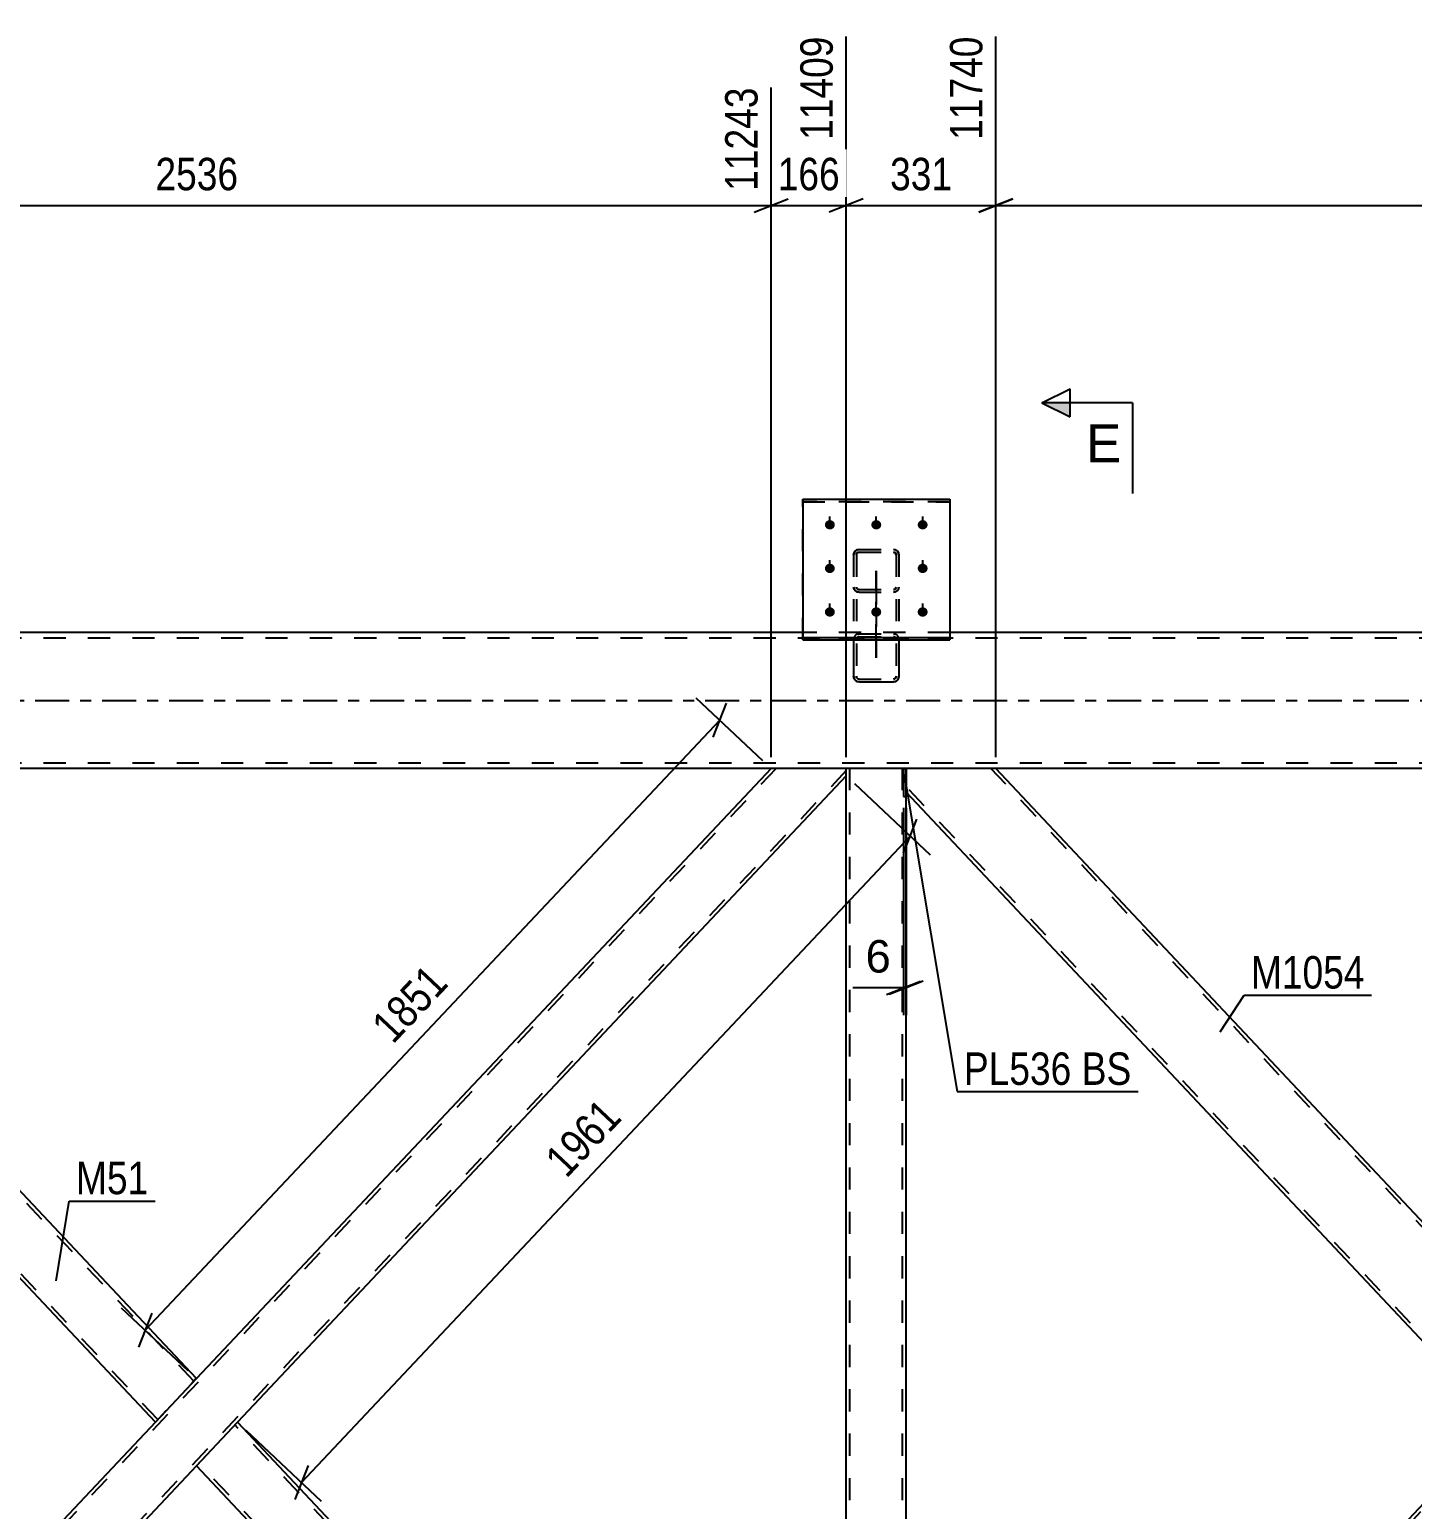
# Model space of a CAD drawing. Header units: millimetres. Extents: x 0 to 1189, y 0 to 841.
# Drawn here: x 499.9 to 622, y 537.7 to 668.5 of the extents above; entities that cross this region are included whole.
import ezdxf

# ---------------------------------------------------------------- set-up
doc = ezdxf.new("R2010")
doc.units = ezdxf.units.MM
doc.linetypes.add('DXK_LINE_DOT2', pattern=[3.9198, 1.9599, -1.9599])
doc.linetypes.add('DXK_LINE_DOT3', pattern=[5.9187, 2.979, -0.9799, 0.9799, -0.9799])
doc.styles.add('Arial', font='ARIAL.TTF', dxfattribs={"height": 0.2})
doc.styles.add('Arial Narrow', font='ARIALN.TTF', dxfattribs={"height": 0.2})

# ---------------------------------------------------------------- blocks, each defined once
blk = doc.blocks.new('Bolt-717048542-1644 - 1640')
at = {"color": 1, "linetype": 'DXK_LINE_DOT2'}
for p, q in [((570.57, 624.31), (570.57, 625.45)), ((574.67, 624.31), (574.67, 625.45)), ((578.77, 624.31), (578.77, 625.45)), ((570.57, 620.46), (570.57, 621.59)), ((578.77, 620.46), (578.77, 621.59)), ((570.57, 616.6), (570.57, 617.74)), ((574.67, 616.6), (574.67, 617.74)), ((578.77, 616.6), (578.77, 617.74))]:
    blk.add_line(p, q, dxfattribs=at)
blk = doc.blocks.new('Part-717048542-1719 - 1640')
at = {"color": 7, "linetype": 'DXK_LINE_DOT2'}
for p, q in [((577.07, 603.18), (577.31, 603.18)), ((577.07, 603.18), (577.07, 600.7)), ((577.31, 603.18), (577.31, 600.7)), ((577.07, 600.7), (577.31, 600.7))]:
    blk.add_line(p, q, dxfattribs=at)
blk = doc.blocks.new('Part-717048542-1724 - 1640')
at = {"color": 2, "linetype": 'Continuous'}
for p, q in [((577.31, 603.18), (577.07, 603.18)), ((577.07, 603.18), (577.07, 600.7)), ((577.31, 600.7), (577.31, 603.18)), ((577.07, 600.7), (577.31, 600.7))]:
    blk.add_line(p, q, dxfattribs=at)
blk = doc.blocks.new('Part-717048542-1833 - 1640')
at = {"color": 7, "linetype": 'DXK_LINE_DOT2'}
for p, q in [((706.9, 614.7), (115.66, 614.7)), ((581.17, 615.18), (568.17, 615.18)), ((706.9, 603.66), (115.66, 603.66)), ((585.22, 603.18), (577.07, 603.18))]:
    blk.add_line(p, q, dxfattribs=at)
at = {"color": 2, "linetype": 'Continuous'}
for p, q in [((568.17, 615.18), (341.17, 615.18)), ((706.9, 615.18), (581.17, 615.18)), ((577.07, 603.18), (115.66, 603.18)), ((684.09, 603.18), (585.22, 603.18))]:
    blk.add_line(p, q, dxfattribs=at)
at = {"color": 7, "linetype": 'DXK_LINE_DOT3'}
blk.add_line((115.66, 609.18), (706.9, 609.18), dxfattribs=at)
blk = doc.blocks.new('Part-717048542-2083 - 1640')
at = {"color": 7, "linetype": 'DXK_LINE_DOT2'}
for p, q in [((684.51, 603.18), (577.3, 489.17)), ((684.07, 603.18), (684.09, 603.18)), ((684.09, 603.18), (684.07, 603.18)), ((692.02, 603.18), (692.02, 601.11)), ((692.02, 601.58), (584.8, 487.58)), ((634.66, 550.63), (629.71, 545.38)), ((639.6, 545.38), (634.66, 540.12)), ((577.3, 487.58), (577.3, 489.64)), ((581.17, 487.58), (577.3, 487.58)), ((585.24, 487.58), (585.22, 487.58)), ((585.24, 487.58), (585.22, 487.58))]:
    blk.add_line(p, q, dxfattribs=at)
at = {"color": 2, "linetype": 'Continuous'}
for p, q in [((684.07, 603.18), (634.66, 550.63)), ((692.02, 603.18), (684.09, 603.18)), ((692.02, 601.11), (639.6, 545.38)), ((629.71, 545.38), (577.3, 489.64)), ((634.66, 540.12), (585.24, 487.58)), ((584.36, 487.58), (581.17, 487.58)), ((585.22, 487.58), (584.36, 487.58))]:
    blk.add_line(p, q, dxfattribs=at)
blk = doc.blocks.new('Bolt-717048542-1826 - 1640')
at = {"linetype": 'Continuous'}
for points in [[(570.57, 624.29), (570.47, 624.3), (570.39, 624.33), (570.31, 624.37), (570.24, 624.43), (570.19, 624.5), (570.15, 624.58), (570.13, 624.66), (570.13, 624.75), (570.15, 624.83), (570.19, 624.91), (570.24, 624.98), (570.31, 625.04), (570.39, 625.08), (570.47, 625.11), (570.57, 625.12), (570.66, 625.11), (570.75, 625.08), (570.82, 625.04), (570.89, 624.98), (570.95, 624.91), (570.98, 624.83), (571, 624.75), (571, 624.66), (570.98, 624.58), (570.95, 624.5), (570.89, 624.43), (570.82, 624.37), (570.75, 624.33), (570.66, 624.3)], [(574.67, 624.29), (574.57, 624.3), (574.49, 624.33), (574.41, 624.37), (574.34, 624.43), (574.29, 624.5), (574.25, 624.58), (574.23, 624.66), (574.23, 624.75), (574.25, 624.83), (574.29, 624.91), (574.34, 624.98), (574.41, 625.04), (574.49, 625.08), (574.57, 625.11), (574.67, 625.12), (574.76, 625.11), (574.85, 625.08), (574.92, 625.04), (574.99, 624.98), (575.05, 624.91), (575.08, 624.83), (575.1, 624.75), (575.1, 624.66), (575.08, 624.58), (575.05, 624.5), (574.99, 624.43), (574.92, 624.37), (574.85, 624.33), (574.76, 624.3)], [(578.77, 624.29), (578.67, 624.3), (578.59, 624.33), (578.51, 624.37), (578.44, 624.43), (578.39, 624.5), (578.35, 624.58), (578.33, 624.66), (578.33, 624.75), (578.35, 624.83), (578.39, 624.91), (578.44, 624.98), (578.51, 625.04), (578.59, 625.08), (578.67, 625.11), (578.77, 625.12), (578.86, 625.11), (578.95, 625.08), (579.02, 625.04), (579.09, 624.98), (579.15, 624.91), (579.18, 624.83), (579.2, 624.75), (579.2, 624.66), (579.18, 624.58), (579.15, 624.5), (579.09, 624.43), (579.02, 624.37), (578.95, 624.33), (578.86, 624.3)], [(570.57, 620.44), (570.47, 620.45), (570.39, 620.48), (570.31, 620.52), (570.24, 620.58), (570.19, 620.65), (570.15, 620.73), (570.13, 620.81), (570.13, 620.9), (570.15, 620.98), (570.19, 621.06), (570.24, 621.13), (570.31, 621.19), (570.39, 621.23), (570.47, 621.26), (570.57, 621.27), (570.66, 621.26), (570.75, 621.23), (570.82, 621.19), (570.89, 621.13), (570.95, 621.06), (570.98, 620.98), (571, 620.9), (571, 620.81), (570.98, 620.73), (570.95, 620.65), (570.89, 620.58), (570.82, 620.52), (570.75, 620.48), (570.66, 620.45)], [(578.77, 620.44), (578.67, 620.45), (578.59, 620.48), (578.51, 620.52), (578.44, 620.58), (578.39, 620.65), (578.35, 620.73), (578.33, 620.81), (578.33, 620.9), (578.35, 620.98), (578.39, 621.06), (578.44, 621.13), (578.51, 621.19), (578.59, 621.23), (578.67, 621.26), (578.77, 621.27), (578.86, 621.26), (578.95, 621.23), (579.02, 621.19), (579.09, 621.13), (579.15, 621.06), (579.18, 620.98), (579.2, 620.9), (579.2, 620.81), (579.18, 620.73), (579.15, 620.65), (579.09, 620.58), (579.02, 620.52), (578.95, 620.48), (578.86, 620.45)], [(570.57, 616.59), (570.47, 616.6), (570.39, 616.62), (570.31, 616.67), (570.24, 616.72), (570.19, 616.79), (570.15, 616.87), (570.13, 616.96), (570.13, 617.04), (570.15, 617.13), (570.19, 617.21), (570.24, 617.28), (570.31, 617.34), (570.39, 617.38), (570.47, 617.41), (570.57, 617.42), (570.66, 617.41), (570.75, 617.38), (570.82, 617.34), (570.89, 617.28), (570.95, 617.21), (570.98, 617.13), (571, 617.04), (571, 616.96), (570.98, 616.87), (570.95, 616.79), (570.89, 616.72), (570.82, 616.67), (570.75, 616.62), (570.66, 616.6)], [(574.67, 616.59), (574.57, 616.6), (574.49, 616.62), (574.41, 616.67), (574.34, 616.72), (574.29, 616.79), (574.25, 616.87), (574.23, 616.96), (574.23, 617.04), (574.25, 617.13), (574.29, 617.21), (574.34, 617.28), (574.41, 617.34), (574.49, 617.38), (574.57, 617.41), (574.67, 617.42), (574.76, 617.41), (574.85, 617.38), (574.92, 617.34), (574.99, 617.28), (575.05, 617.21), (575.08, 617.13), (575.1, 617.04), (575.1, 616.96), (575.08, 616.87), (575.05, 616.79), (574.99, 616.72), (574.92, 616.67), (574.85, 616.62), (574.76, 616.6)], [(578.77, 616.59), (578.67, 616.6), (578.59, 616.62), (578.51, 616.67), (578.44, 616.72), (578.39, 616.79), (578.35, 616.87), (578.33, 616.96), (578.33, 617.04), (578.35, 617.13), (578.39, 617.21), (578.44, 617.28), (578.51, 617.34), (578.59, 617.38), (578.67, 617.41), (578.77, 617.42), (578.86, 617.41), (578.95, 617.38), (579.02, 617.34), (579.09, 617.28), (579.15, 617.21), (579.18, 617.13), (579.2, 617.04), (579.2, 616.96), (579.18, 616.87), (579.15, 616.79), (579.09, 616.72), (579.02, 616.67), (578.95, 616.62), (578.86, 616.6)]]:
    blk.add_hatch(color=1, dxfattribs=at).paths.add_polyline_path(points)
at = {"color": 1, "linetype": 'Continuous'}
for p, q in [((570.57, 624.31), (570.57, 625.45)), ((574.67, 624.31), (574.67, 625.45)), ((578.77, 624.31), (578.77, 625.45)), ((570.57, 620.46), (570.57, 621.59)), ((578.77, 620.46), (578.77, 621.59)), ((570.57, 616.6), (570.57, 617.74)), ((574.67, 616.6), (574.67, 617.74)), ((578.77, 616.6), (578.77, 617.74))]:
    blk.add_line(p, q, dxfattribs=at)
blk = doc.blocks.new('Part-717048542-1921 - 1640')
at = {"color": 7, "linetype": 'DXK_LINE_DOT2'}
for p, q in [((568.17, 614.53), (568.17, 626.96)), ((568.17, 626.96), (581.17, 626.96)), ((581.17, 626.74), (568.17, 626.74)), ((581.17, 626.96), (581.17, 614.53)), ((568.17, 614.75), (581.17, 614.75)), ((581.17, 614.53), (568.17, 614.53))]:
    blk.add_line(p, q, dxfattribs=at)
blk = doc.blocks.new('Part-717048542-1927 - 1640')
at = {"color": 2, "linetype": 'Continuous'}
for p, q in [((568.17, 626.96), (581.17, 626.96)), ((568.17, 626.96), (568.17, 614.53)), ((581.17, 626.96), (581.17, 614.53)), ((568.17, 614.75), (581.17, 614.75)), ((568.17, 614.53), (581.17, 614.53))]:
    blk.add_line(p, q, dxfattribs=at)
at = {"color": 7, "linetype": 'DXK_LINE_DOT2'}
blk.add_line((568.17, 626.74), (581.17, 626.74), dxfattribs=at)
blk = doc.blocks.new('Part-717048542-1933 - 1640')
at = {"color": 7, "linetype": 'DXK_LINE_DOT2'}
for p, q in [((572.7, 622.24), (572.81, 622.38)), ((572.81, 622.38), (572.96, 622.48)), ((572.96, 622.48), (573.15, 622.51)), ((573.05, 622.27), (572.98, 622.22)), ((573.15, 622.29), (573.05, 622.27)), ((573.15, 622.51), (576.19, 622.51)), ((573.15, 622.29), (576.19, 622.29)), ((576.19, 622.51), (576.37, 622.48)), ((576.28, 622.27), (576.19, 622.29)), ((576.36, 622.22), (576.28, 622.27)), ((576.37, 622.48), (576.53, 622.38)), ((576.53, 622.38), (576.63, 622.24)), ((572.67, 622.06), (572.7, 622.24)), ((572.67, 622.06), (572.67, 611.33)), ((572.92, 622.15), (572.91, 622.06)), ((572.91, 622.06), (572.91, 611.33)), ((572.98, 622.22), (572.92, 622.15)), ((576.41, 622.15), (576.36, 622.22)), ((576.43, 622.06), (576.41, 622.15)), ((576.43, 622.06), (576.43, 611.33)), ((576.63, 622.24), (576.67, 622.06)), ((576.67, 622.06), (576.67, 611.33)), ((572.7, 619.03), (572.67, 619.21)), ((572.81, 618.89), (572.7, 619.03)), ((572.96, 618.79), (572.81, 618.89)), ((572.91, 619.21), (572.92, 619.12)), ((572.92, 619.12), (572.98, 619.05)), ((573.15, 618.76), (572.96, 618.79)), ((572.98, 619.05), (573.05, 619)), ((573.05, 619), (573.15, 618.98)), ((573.15, 618.98), (576.19, 618.98)), ((573.15, 618.76), (576.19, 618.76)), ((576.19, 618.98), (576.28, 619)), ((576.37, 618.79), (576.19, 618.76)), ((576.28, 619), (576.36, 619.05)), ((576.36, 619.05), (576.41, 619.12)), ((576.53, 618.89), (576.37, 618.79)), ((576.41, 619.12), (576.43, 619.21)), ((576.63, 619.03), (576.53, 618.89)), ((576.67, 619.21), (576.63, 619.03)), ((572.7, 614.76), (572.67, 614.57)), ((572.91, 614.57), (572.92, 614.66)), ((572.92, 614.66), (572.98, 614.75)), ((573.15, 615.08), (572.96, 615.04)), ((572.98, 614.75), (573.05, 614.8)), ((573.05, 614.8), (573.15, 614.82)), ((573.15, 615.08), (576.19, 615.08)), ((573.15, 614.82), (576.19, 614.82)), ((576.37, 615.04), (576.19, 615.08)), ((576.19, 614.82), (576.28, 614.8)), ((576.28, 614.8), (576.36, 614.75)), ((576.36, 614.75), (576.41, 614.66)), ((576.41, 614.66), (576.43, 614.57)), ((576.67, 614.57), (576.63, 614.76)), ((572.67, 611.33), (572.7, 611.14)), ((572.92, 611.23), (572.91, 611.33)), ((572.98, 611.15), (572.92, 611.23)), ((572.96, 610.86), (573.15, 610.82)), ((573.05, 611.1), (572.98, 611.15)), ((573.15, 611.08), (573.05, 611.1)), ((573.15, 611.08), (576.19, 611.08)), ((573.15, 610.82), (576.19, 610.82)), ((576.28, 611.1), (576.19, 611.08)), ((576.19, 610.82), (576.37, 610.86)), ((576.36, 611.15), (576.28, 611.1)), ((576.41, 611.23), (576.36, 611.15)), ((576.43, 611.33), (576.41, 611.23)), ((576.63, 611.14), (576.67, 611.33))]:
    blk.add_line(p, q, dxfattribs=at)
at = {"color": 7, "linetype": 'DXK_LINE_DOT3'}
blk.add_line((574.67, 620.64), (574.67, 612.95), dxfattribs=at)
at = {"color": 7, "linetype": 'DXK_LINE_DOT2'}
for centre, start, end in [((573.17, 614.59), 114.32, 159.2417), ((576.17, 614.59), 20.7583, 65.68), ((573.17, 611.31), 200.7583, 245.68), ((576.17, 611.31), 294.32, 339.2417)]:
    blk.add_arc(centre, 0.496, start, end, dxfattribs=at)
blk = doc.blocks.new('Part-717048542-1993 - 1640')
at = {"color": 2, "linetype": 'Continuous'}
for p, q in [((514.61, 541.58), (518.23, 545.43)), ((518.23, 545.43), (571.21, 489.1)), ((565.39, 487.58), (514.61, 541.58))]:
    blk.add_line(p, q, dxfattribs=at)
at = {"color": 7, "linetype": 'DXK_LINE_DOT2'}
for p, q in [((572.02, 487.77), (518.01, 545.19)), ((514.82, 541.81), (514.84, 541.83)), ((565.83, 487.58), (514.82, 541.81)), ((572.02, 488.24), (571.21, 489.1)), ((572.02, 487.58), (572.02, 488.24)), ((572.02, 487.58), (565.39, 487.58))]:
    blk.add_line(p, q, dxfattribs=at)
blk = doc.blocks.new('Part-717048542-2024 - 1640')
at = {"color": 7, "linetype": 'DXK_LINE_DOT2'}
for p, q in [((572.81, 622.38), (572.7, 622.24)), ((572.96, 622.48), (572.81, 622.38)), ((573.15, 622.51), (572.96, 622.48)), ((572.98, 622.22), (573.05, 622.27)), ((573.05, 622.27), (573.15, 622.29)), ((573.15, 622.51), (576.19, 622.51)), ((573.15, 622.29), (576.19, 622.29)), ((576.37, 622.48), (576.19, 622.51)), ((576.19, 622.29), (576.28, 622.27)), ((576.28, 622.27), (576.36, 622.22)), ((576.53, 622.38), (576.37, 622.48)), ((576.63, 622.24), (576.53, 622.38)), ((572.7, 622.24), (572.67, 622.06)), ((572.67, 622.06), (572.67, 614.53)), ((572.91, 622.06), (572.92, 622.15)), ((572.91, 622.06), (572.91, 611.33)), ((572.92, 622.15), (572.98, 622.22)), ((576.36, 622.22), (576.41, 622.15)), ((576.41, 622.15), (576.43, 622.06)), ((576.43, 622.06), (576.43, 611.33)), ((576.67, 622.06), (576.63, 622.24)), ((576.67, 622.06), (576.67, 614.53)), ((572.67, 619.21), (572.7, 619.03)), ((572.7, 619.03), (572.81, 618.89)), ((572.81, 618.89), (572.96, 618.79)), ((572.92, 619.12), (572.91, 619.21)), ((572.98, 619.05), (572.92, 619.12)), ((572.96, 618.79), (573.15, 618.76)), ((573.05, 619), (572.98, 619.05)), ((573.15, 618.98), (573.05, 619)), ((573.15, 618.98), (576.19, 618.98)), ((573.15, 618.76), (576.19, 618.76)), ((576.28, 619), (576.19, 618.98)), ((576.19, 618.76), (576.37, 618.79)), ((576.36, 619.05), (576.28, 619)), ((576.41, 619.12), (576.36, 619.05)), ((576.37, 618.79), (576.53, 618.89)), ((576.43, 619.21), (576.41, 619.12)), ((576.53, 618.89), (576.63, 619.03)), ((576.63, 619.03), (576.67, 619.21)), ((572.67, 614.57), (572.7, 614.76)), ((572.92, 614.66), (572.91, 614.57)), ((572.98, 614.75), (572.92, 614.66)), ((572.96, 615.04), (573.15, 615.08)), ((573.05, 614.8), (572.98, 614.75)), ((573.15, 614.82), (573.05, 614.8)), ((573.15, 615.08), (576.19, 615.08)), ((573.15, 614.82), (576.19, 614.82)), ((576.19, 615.08), (576.37, 615.04)), ((576.28, 614.8), (576.19, 614.82)), ((576.36, 614.75), (576.28, 614.8)), ((576.41, 614.66), (576.36, 614.75)), ((576.43, 614.57), (576.41, 614.66)), ((576.63, 614.76), (576.67, 614.57)), ((572.91, 611.33), (572.92, 611.23)), ((572.92, 611.23), (572.98, 611.15)), ((572.98, 611.15), (573.05, 611.1)), ((573.05, 611.1), (573.15, 611.08)), ((573.15, 611.08), (576.19, 611.08)), ((576.19, 611.08), (576.28, 611.1)), ((576.28, 611.1), (576.36, 611.15)), ((576.36, 611.15), (576.41, 611.23)), ((576.41, 611.23), (576.43, 611.33))]:
    blk.add_line(p, q, dxfattribs=at)
at = {"color": 7, "linetype": 'DXK_LINE_DOT3'}
blk.add_line((574.67, 612.95), (574.67, 620.64), dxfattribs=at)
at = {"color": 2, "linetype": 'Continuous'}
for p, q in [((572.67, 614.53), (572.67, 611.33)), ((576.67, 614.53), (576.67, 611.33)), ((572.7, 611.14), (572.67, 611.33)), ((573.15, 610.82), (572.96, 610.86)), ((573.15, 610.82), (576.19, 610.82)), ((576.37, 610.86), (576.19, 610.82)), ((576.67, 611.33), (576.63, 611.14))]:
    blk.add_line(p, q, dxfattribs=at)
at = {"color": 7, "linetype": 'DXK_LINE_DOT2'}
for centre, start, end in [((573.17, 614.59), 114.32, 159.2417), ((576.17, 614.59), 20.7583, 65.68)]:
    blk.add_arc(centre, 0.496, start, end, dxfattribs=at)
at = {"color": 2, "linetype": 'Continuous'}
for centre, start, end in [((573.17, 611.31), 200.7583, 245.68), ((576.17, 611.31), 294.32, 339.2417)]:
    blk.add_arc(centre, 0.496, start, end, dxfattribs=at)
blk = doc.blocks.new('Part-717048542-2048 - 1640')
at = {"color": 7, "linetype": 'DXK_LINE_DOT2'}
for p, q in [((577.3, 603.18), (572.02, 603.18)), ((572.02, 602.52), (572.02, 603.18)), ((572.34, 487.58), (572.34, 603.18)), ((576.98, 487.58), (576.98, 603.18)), ((577.3, 600.7), (577.3, 603.18)), ((572.02, 487.58), (572.02, 489.1)), ((577.3, 487.58), (577.3, 490.05)), ((577.3, 487.58), (572.02, 487.58))]:
    blk.add_line(p, q, dxfattribs=at)
at = {"color": 2, "linetype": 'Continuous'}
for p, q in [((572.02, 489.1), (572.02, 602.52)), ((577.3, 490.05), (577.3, 600.7))]:
    blk.add_line(p, q, dxfattribs=at)
blk = doc.blocks.new('Part-717048542-2088 - 1640')
at = {"color": 7, "linetype": 'DXK_LINE_DOT2'}
for p, q in [((577.3, 603.18), (577.31, 603.18)), ((577.3, 601.11), (577.3, 603.18)), ((577.3, 603.18), (577.31, 603.18)), ((577.31, 603.18), (577.3, 603.18)), ((577.31, 603.18), (577.3, 603.18)), ((634.44, 550.4), (584.8, 603.18)), ((585.24, 603.18), (585.22, 603.18)), ((585.24, 603.18), (585.22, 603.18)), ((629.93, 545.61), (577.3, 601.58)), ((577.31, 601.1), (577.3, 601.11)), ((577.3, 601.11), (577.31, 601.1)), ((634.53, 550.49), (634.44, 550.4)), ((634.39, 550.34), (634.22, 550.16)), ((629.93, 545.61), (629.95, 545.63))]:
    blk.add_line(p, q, dxfattribs=at)
at = {"color": 2, "linetype": 'Continuous'}
for p, q in [((585.22, 603.18), (577.31, 603.18)), ((634.66, 550.63), (585.24, 603.18)), ((629.71, 545.38), (577.31, 601.1)), ((634.53, 550.49), (634.22, 550.16)), ((634.66, 550.63), (634.53, 550.49)), ((634.22, 550.16), (629.71, 545.38))]:
    blk.add_line(p, q, dxfattribs=at)
blk = doc.blocks.new('Part-717048542-2103 - 1640')
at = {"color": 2, "linetype": 'Continuous'}
for p, q in [((457.3, 602.52), (457.3, 603.18)), ((514.61, 549.28), (463.92, 603.18)), ((510.98, 545.43), (457.3, 602.52)), ((514.61, 549.28), (514.17, 548.81)), ((514.17, 548.81), (510.98, 545.43))]:
    blk.add_line(p, q, dxfattribs=at)
at = {"color": 7, "linetype": 'DXK_LINE_DOT2'}
for p, q in [((463.92, 603.18), (457.3, 603.18)), ((511.2, 545.66), (457.3, 602.98)), ((514.39, 549.05), (463.48, 603.18)), ((514.57, 549.25), (514.17, 548.81)), ((511.2, 545.66), (511.22, 545.68))]:
    blk.add_line(p, q, dxfattribs=at)
blk = doc.blocks.new('Part-717048542-2118 - 1640')
at = {"color": 7, "linetype": 'DXK_LINE_DOT2'}
for p, q in [((565.82, 603.18), (457.3, 487.97)), ((572.02, 602.99), (463.3, 487.58)), ((572.02, 603.18), (565.38, 603.18)), ((514.61, 549.28), (510.98, 545.43)), ((518.23, 545.43), (514.61, 541.58)), ((457.3, 487.84), (457.3, 487.86)), ((463.74, 487.58), (457.3, 487.58))]:
    blk.add_line(p, q, dxfattribs=at)
at = {"color": 2, "linetype": 'Continuous'}
for p, q in [((565.38, 603.18), (514.61, 549.28)), ((572.02, 602.52), (572.02, 603.18)), ((572.02, 602.52), (518.23, 545.43)), ((510.98, 545.43), (457.3, 488.44)), ((514.61, 541.58), (463.74, 487.58)), ((457.3, 487.58), (457.3, 488.44))]:
    blk.add_line(p, q, dxfattribs=at)
blk = doc.blocks.new('StraightDimension-717048542-2884 - 1640')
at = {"color": 7, "linetype": 'Continuous'}
for p, q in [((564.65, 603.86), (558.77, 609.4)), ((560.25, 605.94), (561.43, 608.95)), ((510.07, 553.55), (560.84, 607.45)), ((513.88, 549.97), (508, 555.51)), ((510.66, 555.06), (509.48, 552.05))]:
    blk.add_line(p, q, dxfattribs=at)
at = {"color": 0}
blk.add_wipeout([(537.83, 584.11), (534.77, 586.99), (528.94, 580.8), (531.99, 577.92)], dxfattribs=at)
at = {"color": 3, "style": 'Arial Narrow'}
blk.add_text('1851', height=2.863, rotation=46.7132, dxfattribs=at).set_placement((531.97, 578.76))
blk = doc.blocks.new('StraightDimension-717048542-2547 - 1640')
at = {"color": 7, "linetype": 'Continuous'}
for p, q in [((572.02, 604.18), (572.02, 667.85)), ((585.24, 604.18), (585.24, 667.85)), ((573.52, 653.51), (570.52, 652.31)), ((572.02, 652.91), (585.24, 652.91)), ((583.74, 652.31), (586.74, 653.51))]:
    blk.add_line(p, q, dxfattribs=at)
at = {"color": 0}
blk.add_wipeout([(581.97, 653.66), (581.97, 657.86), (575.29, 657.86), (575.29, 653.66)], dxfattribs=at)
at = {"color": 3, "style": 'Arial Narrow'}
blk.add_text('331', height=2.863, dxfattribs=at).set_placement((575.89, 654.26))
at = {"color": 0, "linetype": 'Continuous'}
blk.add_wipeout([(584.64, 668.45), (580.44, 668.45), (580.44, 658.11), (584.64, 658.11)], dxfattribs=at)
at = {"color": 3, "linetype": 'Continuous', "style": 'Arial Narrow'}
blk.add_text('11740', height=2.863, rotation=90.0002, dxfattribs=at).set_placement((584.04, 658.71))
blk = doc.blocks.new('StraightDimension-717048542-2461 - 1640')
at = {"color": 7, "linetype": 'Continuous'}
for p, q in [((577.07, 599.7), (577.07, 581.4)), ((577.31, 599.7), (577.31, 581.4)), ((575.57, 583.2), (578.57, 584.4)), ((578.81, 584.4), (575.81, 583.2)), ((577.07, 583.8), (572.59, 583.8)), ((577.07, 583.8), (572.59, 583.8)), ((577.07, 583.8), (577.31, 583.8))]:
    blk.add_line(p, q, dxfattribs=at)
at = {"color": 0}
blk.add_wipeout([(576.54, 584.55), (576.54, 588.75), (573.12, 588.75), (573.12, 584.55)], dxfattribs=at)
at = {"color": 3, "style": 'Arial'}
blk.add_text('6', height=2.87, dxfattribs=at).set_placement((573.72, 585.15))
blk = doc.blocks.new('StraightDimension-717048542-2534 - 1640')
at = {"color": 7, "linetype": 'Continuous'}
for p, q in [((585.24, 604.18), (585.24, 667.85)), ((684.07, 604.18), (684.07, 663.35)), ((586.74, 653.51), (583.74, 652.31)), ((585.24, 652.91), (684.07, 652.91)), ((682.57, 652.31), (685.57, 653.51))]:
    blk.add_line(p, q, dxfattribs=at)
at = {"color": 0}
blk.add_wipeout([(638.91, 653.66), (638.91, 657.86), (630.4, 657.86), (630.4, 653.66)], dxfattribs=at)
at = {"color": 3, "style": 'Arial Narrow'}
blk.add_text('2471', height=2.863, dxfattribs=at).set_placement((631, 654.26))
at = {"color": 0, "linetype": 'Continuous'}
blk.add_wipeout([(683.47, 663.95), (679.27, 663.95), (679.27, 653.61), (683.47, 653.61)], dxfattribs=at)
at = {"color": 3, "linetype": 'Continuous', "style": 'Arial Narrow'}
blk.add_text('14210', height=2.863, rotation=90.0002, dxfattribs=at).set_placement((682.87, 654.21))
blk = doc.blocks.new('StraightDimension-717048542-2557 - 1640')
at = {"color": 7, "linetype": 'Continuous'}
for p, q in [((572.02, 604.18), (572.02, 667.85)), ((565.38, 604.18), (565.38, 663.35)), ((563.88, 652.31), (566.88, 653.51)), ((565.38, 652.91), (572.02, 652.91)), ((573.52, 653.51), (570.52, 652.31))]:
    blk.add_line(p, q, dxfattribs=at)
at = {"color": 0}
blk.add_wipeout([(572.04, 653.66), (572.04, 657.86), (565.36, 657.86), (565.36, 653.66)], dxfattribs=at)
at = {"color": 3, "style": 'Arial Narrow'}
blk.add_text('166', height=2.863, dxfattribs=at).set_placement((565.96, 654.26))
at = {"color": 0, "linetype": 'Continuous'}
blk.add_wipeout([(571.42, 668.45), (567.22, 668.45), (567.22, 658.11), (571.42, 658.11)], dxfattribs=at)
at = {"color": 3, "linetype": 'Continuous', "style": 'Arial Narrow'}
blk.add_text('11409', height=2.863, rotation=90.0002, dxfattribs=at).set_placement((570.82, 658.71))
blk = doc.blocks.new('StraightDimension-717048542-2567 - 1640')
at = {"color": 7, "linetype": 'Continuous'}
for p, q in [((463.92, 604.18), (463.92, 666.02)), ((565.38, 604.18), (565.38, 663.35)), ((465.42, 653.51), (462.42, 652.31)), ((463.92, 652.91), (565.38, 652.91)), ((563.88, 652.31), (566.88, 653.51))]:
    blk.add_line(p, q, dxfattribs=at)
at = {"color": 0}
blk.add_wipeout([(518.91, 653.66), (518.91, 657.86), (510.39, 657.86), (510.39, 653.66)], dxfattribs=at)
at = {"color": 3, "style": 'Arial Narrow'}
blk.add_text('2536', height=2.863, dxfattribs=at).set_placement((510.99, 654.26))
at = {"color": 0, "linetype": 'Continuous'}
blk.add_wipeout([(564.78, 663.95), (560.58, 663.95), (560.58, 653.61), (564.78, 653.61)], dxfattribs=at)
at = {"color": 3, "linetype": 'Continuous', "style": 'Arial Narrow'}
blk.add_text('11243', height=2.863, rotation=90.0002, dxfattribs=at).set_placement((564.18, 654.21))
blk = doc.blocks.new('StraightDimension-717048542-2869 - 1640')
at = {"color": 7, "linetype": 'Continuous'}
for p, q in [((572.74, 601.84), (579.42, 595.55)), ((577.08, 595.69), (578.26, 598.7)), ((523.89, 540.1), (577.67, 597.2)), ((518.96, 544.74), (525.63, 538.46)), ((524.48, 541.6), (523.29, 538.6))]:
    blk.add_line(p, q, dxfattribs=at)
at = {"color": 0}
blk.add_wipeout([(553.15, 572.26), (550.09, 575.14), (544.26, 568.94), (547.31, 566.06)], dxfattribs=at)
at = {"color": 3, "style": 'Arial Narrow'}
blk.add_text('1961', height=2.863, rotation=46.7132, dxfattribs=at).set_placement((547.29, 566.91))
blk = doc.blocks.new('Mark-717048542-2084 - 1640')
at = {"color": 0}
blk.add_wipeout([(617.82, 583.74), (617.82, 586.74), (607.77, 586.74), (607.77, 583.74)], dxfattribs=at)
blk.add_wipeout([(617.82, 583.74), (617.82, 586.74), (607.77, 586.74), (607.77, 583.74)], dxfattribs=at)
at = {"color": 30, "linetype": 'Continuous'}
for p, q in [((605.04, 579.9), (607.17, 583.14)), ((607.17, 583.14), (618.42, 583.14))]:
    blk.add_line(p, q, dxfattribs=at)
at = {"color": 3, "style": 'Arial Narrow'}
blk.add_text('M1054', height=2.863, dxfattribs=at).set_placement((607.77, 583.74))
blk = doc.blocks.new('Mark-717048542-2099 - 1640')
at = {"color": 0}
blk.add_wipeout([(510.36, 565.57), (510.36, 568.57), (503.97, 568.57), (503.97, 565.57)], dxfattribs=at)
blk.add_wipeout([(510.36, 565.57), (510.36, 568.57), (503.97, 568.57), (503.97, 565.57)], dxfattribs=at)
at = {"color": 30, "linetype": 'Continuous'}
for p, q in [((502.21, 557.92), (503.37, 564.97)), ((503.37, 564.97), (510.96, 564.97))]:
    blk.add_line(p, q, dxfattribs=at)
at = {"color": 3, "style": 'Arial Narrow'}
blk.add_text('M51', height=2.863, dxfattribs=at).set_placement((503.97, 565.57))
blk = doc.blocks.new('MarkSet-717048542-3564 - 1640')
at = {"color": 0}
for points in [[(591.92, 575.23), (591.92, 578.23), (582.41, 578.23), (582.41, 575.23)], [(597.2, 575.23), (597.2, 578.23), (592.82, 578.23), (592.82, 575.23)]]:
    blk.add_wipeout(points, dxfattribs=at)
for points in [[(591.92, 575.23), (591.92, 578.23), (582.41, 578.23), (582.41, 575.23)], [(597.2, 575.23), (597.2, 578.23), (592.82, 578.23), (592.82, 575.23)]]:
    blk.add_wipeout(points, dxfattribs=at)
at = {"color": 30, "linetype": 'Continuous'}
for p, q in [((577.13, 602.67), (581.81, 574.63)), ((581.81, 574.63), (597.8, 574.63))]:
    blk.add_line(p, q, dxfattribs=at)
at = {"color": 3, "style": 'Arial Narrow'}
for s, p in [('PL536', (582.41, 575.23)), ('BS', (592.82, 575.23))]:
    blk.add_text(s, height=2.863, dxfattribs=at).set_placement(p)
blk = doc.blocks.new('SectionMark-717048542-10456 - 1640')
at = {"linetype": 'Continuous'}
for points in [[(591.8, 635.48), (591.8, 634.23), (589.3, 635.48)], [(591.8, 466.08), (591.8, 464.83), (589.3, 464.83)]]:
    blk.add_hatch(color=6, dxfattribs=at).paths.add_polyline_path(points)
at = {"color": 6, "linetype": 'Continuous'}
for p, q in [((589.3, 635.48), (591.8, 636.73)), ((591.8, 634.23), (591.8, 636.73)), ((597.3, 635.48), (589.3, 635.48)), ((589.3, 635.48), (591.8, 634.23)), ((597.3, 635.48), (597.3, 627.48)), ((597.3, 464.83), (597.3, 472.83)), ((589.3, 464.83), (591.8, 466.08)), ((591.8, 466.08), (591.8, 463.58)), ((597.3, 464.83), (589.3, 464.83)), ((591.8, 463.58), (589.3, 464.83))]:
    blk.add_line(p, q, dxfattribs=at)
at = {"color": 0, "linetype": 'Continuous'}
for points in [[(596.3, 630.23), (596.3, 633.73), (593.19, 633.73), (593.19, 630.23)], [(596.3, 466.58), (596.3, 470.08), (593.19, 470.08), (593.19, 466.58)]]:
    blk.add_wipeout(points, dxfattribs=at)
at = {"color": 3, "linetype": 'Continuous', "style": 'Arial'}
for p in [(593.19, 630.23), (593.19, 466.58)]:
    blk.add_text('E', height=3.34, dxfattribs=at).set_placement(p)

msp = doc.modelspace()

# ---------------------------------------------------------------- block references
for name in ['Part-717048542-1921 - 1640', 'Part-717048542-1927 - 1640', 'Bolt-717048542-1826 - 1640', 'Bolt-717048542-1644 - 1640', 'Part-717048542-1933 - 1640', 'Part-717048542-2024 - 1640', 'Part-717048542-1833 - 1640', 'Part-717048542-2103 - 1640', 'Part-717048542-2118 - 1640', 'Part-717048542-2048 - 1640', 'Part-717048542-1719 - 1640', 'Part-717048542-1724 - 1640', 'Part-717048542-2083 - 1640', 'Part-717048542-2088 - 1640', 'Part-717048542-1993 - 1640']:
    msp.add_blockref(name, (0, 0))

# ---------------------------------------------------------------- next in the draw order: block references
for name in ['StraightDimension-717048542-2547 - 1640', 'StraightDimension-717048542-2884 - 1640', 'StraightDimension-717048542-2461 - 1640', 'Mark-717048542-2084 - 1640']:
    msp.add_blockref(name, (0, 0))

# ---------------------------------------------------------------- next in the draw order: block references
for name in ['StraightDimension-717048542-2557 - 1640', 'StraightDimension-717048542-2534 - 1640', 'StraightDimension-717048542-2869 - 1640', 'Mark-717048542-2099 - 1640']:
    msp.add_blockref(name, (0, 0))

# ---------------------------------------------------------------- next in the draw order: block references
for name in ['StraightDimension-717048542-2567 - 1640', 'MarkSet-717048542-3564 - 1640']:
    msp.add_blockref(name, (0, 0))

# ---------------------------------------------------------------- next in the draw order: block references
msp.add_blockref('SectionMark-717048542-10456 - 1640', (0, 0))

doc.saveas('drawing.dxf')
